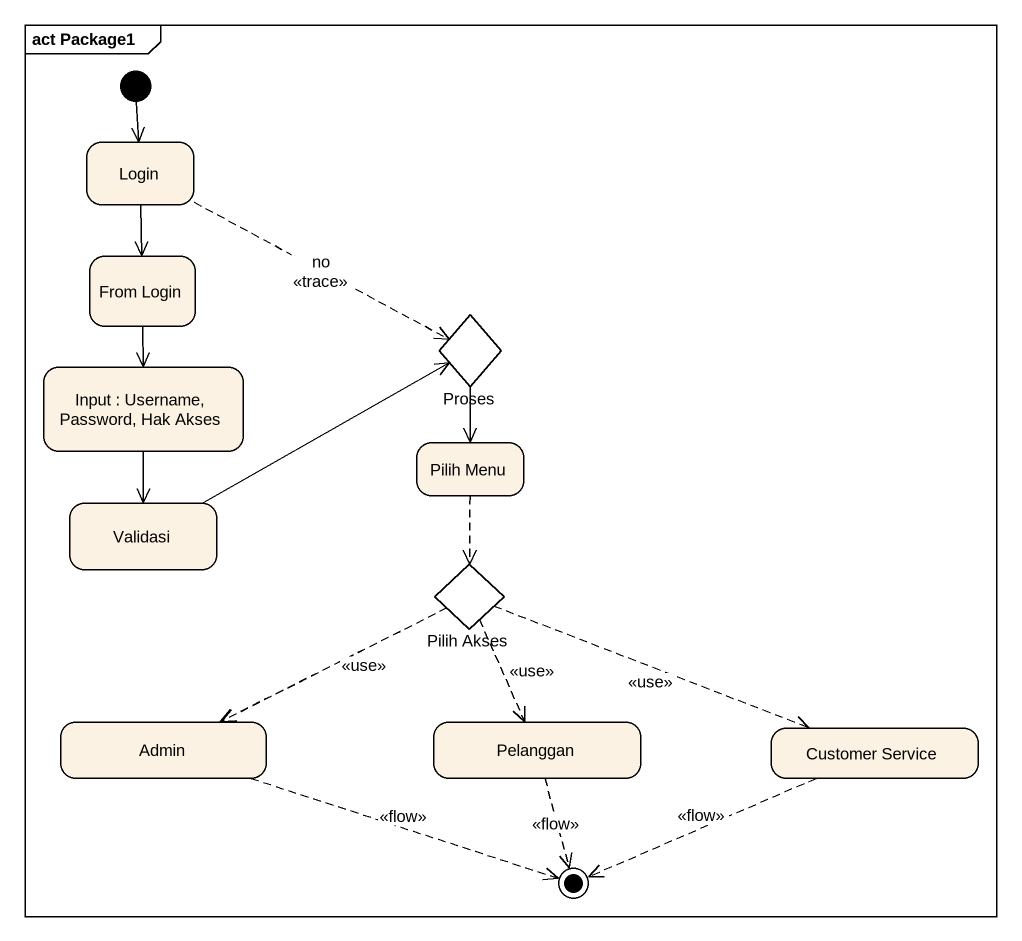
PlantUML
@startuml
mainframe act Package1
hide empty description
state Login
state "From Login" as From_Login
state Proses <<choice>>
state "Input : Username, Password, Hak Akses" as Input_Username_Password_Hak
state "Pilih Menu" as Pilih_Menu
state Validasi
state "Pilih Akses" as Pilih_Akses <<choice>>
state Admin
state Pelanggan
state "Customer Service" as Customer_Service
[*] --> Login
Login --> From_Login
Login -right[dashed]-> Proses : no\n<<trace>>
From_Login --> Input_Username_Password_Hak
Proses --> Pilih_Menu
Input_Username_Password_Hak --> Validasi
Pilih_Menu -[dashed]-> Pilih_Akses
Validasi -right-> Proses
Pilih_Akses -left[dashed]-> Admin
Pilih_Akses -left[dashed]-> Admin : <<use>>
Pilih_Akses -[dashed]-> Pelanggan
Pilih_Akses -[dashed]-> Pelanggan : <<use>>
Pilih_Akses -right[dashed]-> Customer_Service
Pilih_Akses -right[dashed]-> Customer_Service : <<use>>
Admin -right[dashed]-> [*] : <<flow>>
Pelanggan -[dashed]-> [*] : <<flow>>
Customer_Service -left[dashed]-> [*] : <<flow>>
@enduml
